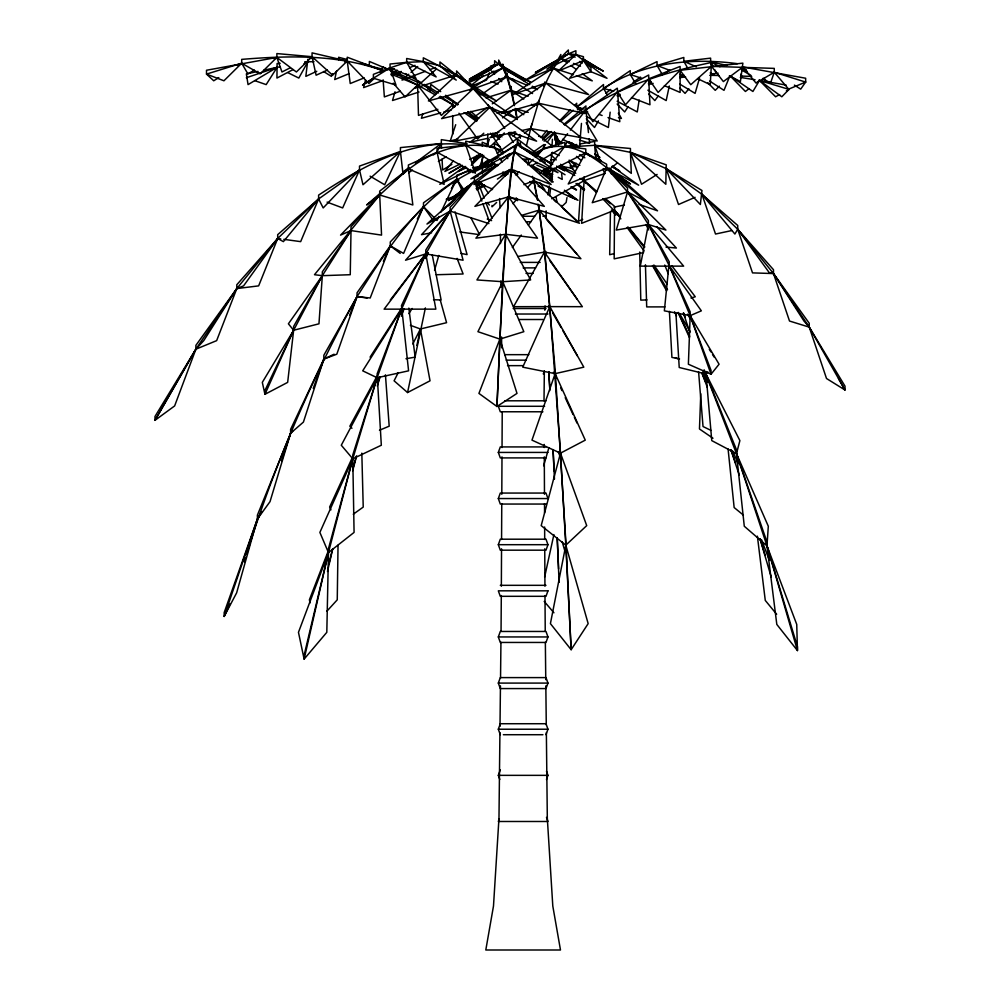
<?xml version="1.0" encoding="UTF-8"?>
<svg xmlns="http://www.w3.org/2000/svg" width="1000" height="1000" viewBox="0 0 1000 1000"><rect width="100%" height="100%" fill="white"/><g stroke="black" fill="none" stroke-linecap="round" stroke-linejoin="round"><path stroke-width="1.5" d="M452.65 134.275L452.725 115.575M452.762 107.788L452.788 100.825L457.638 104.763M501.3 595.55L501.05 631.375M501.35 586.2L501.538 548.812M501.575 539.462L501.763 503.625M501.8 494.275L501.987 456.887M502.038 447.537L502.225 411.7M499.925 732.562L498.975 818.188L493.488 906.062L485.8 950L560.487 950L552.8 906.062L547.312 818.188L546.362 732.562M500 726.338L500.45 685.863M500.538 678.075L500.938 642.275M544.012 400.8L544.338 371.213M545.037 308.95L545.062 305.837M545.625 256.012L545.675 251.35M546.038 218.65L546.125 210.863M338.038 545.225L337.25 599.825L326.763 611.337M280.175 63.325L277.1 63.5L276.938 78.062L293.075 69.575M610.413 212.075L609.675 254.725L614.163 253.612M579.775 144L594.675 141.45L594.675 145.3L630.438 148.488L630.438 152.338L666.2 164.838L665.825 184.262L630.438 152.338L594.675 145.3L566.688 147.075M487.475 144.65L487.812 133.95M700.775 393.762L699.463 428.988L712.987 438.237M550.825 166.525L551.625 152.9M551.975 146.838L552.425 139.275M580.85 187.237L578.55 221.175L582.712 219.4M564.575 125.013C606.925 91.013 658.925 73.288 711.488 62.488L710.25 84.7L697.913 78.8M581.475 123.4L579.462 147.188L562.55 139.325M610.163 112.175L608.375 127.487L586.362 116.525M549.675 195.738L550.612 188.1M551.362 181.988L553.062 168.225M548.038 194.988L549.237 185.963M550.05 179.95L550.45 176.938M307.863 59.237L305.837 76.375L316.762 71.287M695.075 197.325L678.525 204.5L666.2 168.675L701.963 190.487L700.362 204.5L666.2 168.675L630.438 152.338L631.3 173.337L594.675 145.3L595.788 159.288M639.175 99.963L637.275 111.95L617.15 101.237M566.975 197.587L566.163 202.438L561.587 206.812L561.587 205.438M563.837 124.4L585.925 105.95L585.925 109.787L592.863 121.713L617.312 92.025L648.7 75.013L648.7 78.85L658.125 92.438L680.1 70.287L742.875 63.137L740.4 81.575L729.375 75.763M398.25 372.625L394.087 380.8L407.562 392.55L425.4 307.913M336.512 71.05L334.725 79.562L349.162 73.612M669.3 86.013L666.188 100.575L647.862 90.188M416.875 345.412L420.412 328.975L446.575 322.688L440.325 300.25M544.625 577.087L553.9 534.562M327.475 571.475L332.738 548.962M328.8 564.237L332.463 549.125M526.375 146.025L531.812 124.15M365.525 80.162L363.612 87.6L382.6 80.7M536.712 105.15L537.463 102.225M352.675 470.825L356.65 455.788M352.775 469L356.075 457.1M434.538 270.338L438.812 255.425M395.037 91.788L392.5 100.512L419.075 92.025M543.625 465.788L548.875 447.8M699.587 77.95L695.088 93.375L679.788 84.125M524.475 133.125L530.675 128.537L539.1 100.325M244.387 561.838L245.738 557.4M246.637 554.45L249.775 544.113M250.675 541.163C278.1 456.525 313.788 374.4 357.05 296.625C389.15 246.425 424.062 190.675 481.625 167.288M377.287 386.025L380 377.163M543.538 86.2L544.862 81.962M422.75 113.987L421.388 118.287L440.763 112.863M429.975 91.1L430.875 84.4L440.725 91.638M377.463 384.288L379.825 376.987M281.488 460.875L290.613 433.225L290.613 429.375L323.837 359.087L323.837 355.25L357.05 296.625L357.05 292.775L390.275 245.812L390.275 241.962L423.488 206.663L423.488 202.812L456.712 179.163L456.712 175.312L471.15 170.1M455.712 124.7L450.275 140.912L457.8 139.088M483.75 155.338L479.175 168.412L491.3 165.863M486.8 146.625L489.338 139.362M545.988 457.912L500.3 457.912L498.325 452.425L500.3 446.925L545.988 446.925M498.325 498.55L500.3 493.062L545.988 493.062L547.962 498.55L498.325 498.55L500.3 504.05L545.988 504.05M498.325 544.688L500.3 539.2L545.988 539.2L547.962 544.688L545.988 550.175L500.3 550.175L498.325 544.688L547.962 544.688M498.325 636.95L500.3 631.462L545.988 631.462L547.962 636.95L545.988 642.45L500.3 642.45L498.325 636.95L547.962 636.95M498.325 683.088L500.3 677.6L545.988 677.6L547.962 683.088L545.988 688.575L500.3 688.575L498.325 683.088L547.962 683.088M500.3 734.712L498.325 729.225L500.3 723.725L545.988 723.725L547.962 729.225L545.988 734.712M499.8 779.475L498.325 775.35L500.3 769.862M499.312 818.737L498.325 821.488L547.962 821.488L546.487 817.362M546.487 779.475L547.962 775.35L546.487 771.237M313.25 388.4L323.837 359.087L334.113 354.212M401.337 316.212L403.963 308.988M515.588 131.912L489.925 137.662L538.212 103.15C544.538 83.575 553.138 64.312 568.362 50L568.362 53.85L546.85 69.138L575.887 54.575L583.425 56.688L583.425 60.538L590.962 71.712L607.025 78.3L575.887 54.575L568.362 53.85L535.475 72.4L568.362 53.85L575.887 50.738L575.887 54.575L558.237 71.112L583.425 60.538L603.337 71.112L582.425 58.513M543.288 373.963L544.375 371.075M401.438 314.9L403.688 309.075M328.312 550.862L309.387 599.825L310.113 602.85M349.6 315.338L357.05 296.625L370.2 297.987L390.275 245.812L403.587 253.412L423.488 206.663L436.975 220.5L438.95 216.363M489.387 72.85L486.475 80.075L473 85.425M550.962 69.987L552.125 67.1M611.287 173.825L612.438 170.975L609.087 167.938M786.087 85.05L759.5 80.475L752.9 91.475L729.95 75.725L724 90.337L709.587 81.05M467.088 145.1C412.7 137.338 362.425 166.45 318.612 195.1L318.612 198.95L300.663 241.637L283.825 239.338M467.088 143.675L441.325 139.637L441.325 143.475L400.425 147.6L400.425 151.438L359.513 166.088L359.513 169.925L342.663 207.938L327.1 202.125M383.4 261.325L390.275 245.812L400.213 253.412M425.737 258.412L428.237 252.825M229.9 603.95L224.175 616.45L224.175 612.612L257.4 519.012L261.95 511.562M352.337 457.55L329.613 507.088L330.962 509.837M332.725 73.6L331.413 76.375L323.562 71.525M409.012 167.5L402.8 172.125L400.425 151.438L384.675 184.762L370.112 176.175M440.925 212.237L456.712 179.163L464.387 190.463M425.3 258.488L428.025 252.862M448.537 205.812L458.938 194.713L462.312 187.887M417.325 219.037L423.488 206.663L433.25 220.5M412.788 343.988L420.412 328.975L410.387 325.312M436.45 153.025L441.325 143.475L441.55 148.162M377.15 375.962L349.85 426.188L351.95 428.288M476.163 188.6L479.787 181.95M565.062 145.825L567.3 141.738M557.05 61.275L560.825 54.488L560.825 58.338L567.112 62.838M314.012 61.662L307.863 61.8L298.8 78.062L287.95 72.7M472.45 163.35L476.962 155.363M451.413 188.5L456.712 179.163L463.1 192.55M598.425 120.875L594.5 127.487L586.325 118.812M731.8 230.55L715.525 234.037L701.963 194.325L737.725 225.45L737.725 229.288L734.887 234.037L701.963 194.325L666.2 168.675M408.913 313.625L412.163 308.45M280.038 66.812L277.1 67.35L266.175 84.612L254.85 80.688M370.075 357.15L401.8 307.95M628.013 106.85L624.688 111.95L617.15 104.038M512.35 247.5L521.287 235.037M528.425 225.062L539.15 210.113L539.15 206.262M496.625 202.438L492.038 206.812L492.038 205.438M536.575 156.988L545.55 144.575M547.35 142.1L554.538 132.162L560.225 143.25L567.562 133.688M658.425 95.725L654.862 100.575L648.612 94.062M479.988 167L481.8 164.537M390.312 299.962L426.037 253.375M570.325 130.1L585.925 109.787L617.312 88.175L619.8 121.713L608.013 117.562M453.425 160.662L444.875 171.475L460.025 164.112M359.513 169.925L323.188 207.938L318.612 198.95L283.375 241.637L277.7 238.5L277.7 234.65L318.612 198.95L359.513 169.925L362.987 184.762L400.425 151.438M541 137.625L546.95 130.45M707.825 371.838L706.012 374.012L711.762 440.613L736.488 453.663L768.312 526.25L766.975 545.85L776.812 624.425L797.45 650.575L797.45 646.725L766.975 545.85L736.488 453.663L704.112 369.812M688.888 88.812L685.05 93.375L679.987 88.138M664.4 85.638L680.1 92.438L680.1 66.45L648.7 78.85L625.487 104.763L617.312 92.025M512.888 203.663L517.062 199.05M527.537 187.537L533.812 180.613L533.812 178.05M410.55 254.613L450.675 210.888M437.113 218.025L421.512 234.675L431.637 232.775M292.7 431L290.613 433.225L257.4 515.163L257.4 519.012L236.637 592.85L224.175 616.45L257.4 519.012L270.025 501.637L290.613 433.225L303.412 422.1L323.837 359.087L336.8 354.212L357.05 296.625L367.163 297.987M542.712 138.363L548.888 131.8M559.562 120.825L570.275 109.862M574.562 105.463L576.7 103.275L576.7 107.112L578.275 109.725M779.638 94.562L775.6 96.775L759.5 80.475L789.05 89.4L781.812 96.775L759.5 80.475L757.15 82.312M527.737 164.9L533.162 159.388M535.337 157.175L544.025 148.363L564.9 142.4L564.9 146.25L544.175 173.975L585.775 152.8L606.65 164.188L606.65 168.025L592.25 202.7L627.525 191.925L648.2 202.7C616.475 180.712 580.638 128.763 536.188 152.4M719.438 86.163L715.238 90.337L707.825 82.737M403.162 174.013C428.988 150.7 467.962 137.463 501.625 150.3M542.625 140.013L551.287 131.512M471.275 165.287L482.287 154.512M489.988 146.975L504.3 132.963M571.875 167.488L576.225 163.263M387.837 69.513L382.425 66.675L382.425 70.525L347.238 57.225L347.238 61.075L332.638 75.213L312.062 56.712L276.875 53.575L276.875 57.425L281.975 71.988L290.188 67.825M318.612 198.95L277.7 238.5L236.8 284.738L236.8 288.575L216.65 340.637L195.888 349.188L154.987 416.488L154.987 420.325L174.638 405.925L195.888 349.188L236.8 288.575L277.7 238.5L280.763 238.912M374.288 77.7L362.475 85.087L373.4 78.213L373.4 74.362L390.037 67.862L416.075 78.587L406.675 62.337L406.675 58.5L423.312 61.662L456.25 80.1L439.95 65.812L439.95 61.975L473.225 88.637L516.512 118.637L489.862 107.312L454.787 141.163L498.9 132.325M374.087 78.525L368.875 83.525L347.238 61.075L312.062 52.862L312.062 56.712L316.112 75.213L327.425 70.075M380.337 72.525L382.425 70.525C337.188 54.288 288.863 55.55 241.7 59.375L241.7 63.212L247.85 73.85L254.45 70.113M436.45 93.775L417.6 81.213L417.6 85.062L405.1 96.912L393.263 83.15M436.587 68.863L415.225 88.112L456.587 74.812L476.337 88.112L439.95 65.812L423.312 61.662L406.675 62.337L390.037 67.862L373.4 78.213L395.988 85.087L390.037 67.862L390.037 64.013L406.675 62.337L436.163 76.925L423.312 61.662L423.312 57.812L456.587 74.812L496.425 100.962L473.225 88.637L441.6 118.637L489.862 107.312L536.6 141.163L510.8 132.287M455.3 106.438L452.788 104.675L441.337 115.388L417.6 85.062L390.538 70.925M483.8 133.2L477.562 138.95L458.975 113.238M477 184.438L479.312 182.338M433.088 219.05L430.775 221.125L433.338 219.6M442.325 210.712L455.012 199.262M459.625 195.1L461.938 193.025M762.638 78.463L770.55 83.05L774.262 72.237L774.262 68.388L711.488 66.338L690.75 84.7L680.1 70.287M560.4 121.475L573.212 110.2M452.975 185.238L458.85 180.1M468.25 171.863L470.6 169.812M408.75 74.275L402.038 80.1L425.375 71.312M411 72.337L417.713 66.513M380.55 192.938L366.637 204.975L379.7 194.988L408.387 168.85L408.387 165.012L437.075 152.213L475.45 173.162L465.763 145.037L465.763 141.2L494.45 147.35L503.175 153.737M394.475 180.9L408.387 168.85L444.15 184.338L437.075 152.213L437.075 148.363L465.763 145.037L497.775 165.7M544.075 141.163L554.538 132.162L556.125 144.088M515.462 174.838L519.012 171.775M584.163 109L576.7 107.112L603.488 84.537L603.488 88.387L607.388 94.913M391.225 74.975L397.163 70.113M577.438 109.688L579.8 107.75M608.062 170.475L617.487 162.838M471.35 85.125L483.35 75.65M748.938 88.725L745.413 91.475L729.95 75.725M462.125 190.912L451.012 199.488L464.837 189.312M512.975 136.15L516.638 133.338M501.012 176.15L509.625 169.537M605.85 93.188L610.725 89.45M477.638 136.55L470.163 142.162L487.95 138.275M502.537 117.85L513.75 109.438M794.4 85.113L800.7 89.138L805.65 82.088L805.65 78.238L742.875 66.975L723.375 81.575L711.488 66.338M387.65 69.65L390.037 67.862L387.413 69.5M415.225 162.875L441.325 143.475M488.475 159.7L478.537 167.037L493.925 164.312M497.163 153.287L520.75 135.875M468.55 185.85L448.375 200.6L497.587 164.575M493.762 167.4L496.287 165.562M474.95 116.487L487.35 107.45M492.312 103.825L510.925 90.262L510.925 86.412L514.45 105.55M408.738 172.738L412.425 170.05M433.375 154.887L437.075 152.213M353.263 514.225L363.225 507.088L361.825 453.15M464.7 166.5L439.8 184.3L470.387 169.462M473.413 160.275L480.887 154.925M540.037 173.25L546.213 168.875M481.312 94.7L506.85 76.75L506.85 72.9L514.312 105.463M632.975 82.425L640.575 77.075M532.962 152.262L544.025 144.512L544.025 148.363L533.663 155.188M576.7 107.112L630.262 70.662L630.262 74.5L635.675 83.663M465.712 166.462L458.088 171.575L466.55 167.662M472.062 162.2L480.95 156.225M476.65 189.85L484.4 184.737M497.4 179.075L510.35 170.538M524.6 161.163L528.475 158.6M494.25 163.65L470.85 178.875L478.113 176.137M500.737 159.425L509.837 153.512M477 188.85L483.413 184.725M664.812 73.338L669.887 70.125M657.113 174.425L641.525 184.262L630.438 152.338M218.812 77.588L213.725 80.787L206.513 74.1L206.513 70.25L276.875 57.425L296.4 71.988L312.062 56.712L309.325 58.1L314.012 58.587M237.887 65.612L241.7 63.212L260.175 73.85L276.875 57.425L274.237 58.913M451.85 164.412L442.6 170L442.075 159.088M438.363 161.45L446.2 156.762M263.925 70.163L277.1 67.35L248.05 84.612L246.35 73.913L258.062 71.413M462.163 165.463L448.95 173.238L462.425 165.438M474.05 158.475L480.65 154.588M476.562 186.562L481.887 183.425M530.675 166.412L537.25 162.525M539.888 160.975L564.9 146.25L585.775 148.95L585.775 152.8L568.212 184L606.65 168.025L630.475 184L606.213 167.062M473.2 170.012L517.325 144.312L552.6 163.975M474.55 158.412L481.287 154.512M476.463 186.062L480.462 183.75M551.8 198.812L584.1 180.65L584.1 176.812M497.45 164.462L474.475 177.188L474.475 181.025L481.875 201.1M786.363 90.875L789.05 89.4M584.913 113.012L587.6 111.55M617.15 95.525L619.837 94.087M303.825 63.925L307.863 61.8L304.788 61.962M390.487 70.812L394.538 68.7M407.562 392.55L430.037 380.8L420.412 328.975M477.075 188.988L483.875 185.525M478.013 189.163L484.837 185.712M505.288 175.362L508.025 173.975M512.112 171.912L514.837 170.525M473.25 170.1L489.825 161.863M492.6 160.487L498.125 157.738M469.663 159.412L480.688 154.05M391.6 75.7L401.25 71.425M409.525 67.763L415.037 65.325M379.475 430.238L389.188 426.188L385.438 374.837M523.938 184.675L533.812 180.613L578.013 200.3L564.4 190.212M364.225 77.875L350.238 83.525L347.238 61.075M617.4 96.125L620.212 94.987M648.363 83.713L651.175 82.613M490.55 66.112L498.7 63.9L530.775 82.3L502.775 67.962L494.625 60.725L494.625 64.562L490.55 69.95L469.125 80.725L494.625 64.562L469.3 79.15L498.7 63.9L502.5 66.312M429.75 69.662L435.575 67.463M397.2 75.4L400.125 74.338L418.3 82.55M472.5 89.15L469.637 90.188L502.775 67.962L502.775 64.112L510.925 90.262L523.8 99.038M475.363 88.112L506.85 76.75L527.65 85.512M474.038 169.062L479.812 166.975M400.262 91.25L384.363 96.912L383.113 79.837M446.213 199.25L458.938 194.713M246.35 77.75L277.1 67.35M583.575 180.775L605.225 173.425M427.925 89.188L430.875 88.25L438.562 92.938M437.875 109.338L418.488 115.388L417.6 85.062L390.863 74.013M485.962 97.863L510.925 90.262L528.112 96.275M555.887 141.662L558.862 140.775M521.525 215.375L539.15 210.113L579.462 223.25L533.812 180.613L532.475 176.375M443.75 112.025L451.2 109.938M573.5 74.7L553.288 68.05L512.7 94.588L545.75 82.987L584.913 113.513L538.212 103.15L501.312 113.513L545.75 82.987L588.6 94.588L553.288 68.05L524.087 80.875L560.825 58.338L569.263 61.712M690.95 298L695.275 296.788L671.988 265.975M504.75 128.338L489.862 107.312L473.225 88.637L428.413 100.962L456.587 74.812L456.587 70.963L468.025 83.112M648.713 84.537L653.138 83.375M496.987 113.138L505.988 110.825M679.725 76.487L684.163 75.375M521.625 130.562L530.675 128.537L581.225 137.662L538.212 103.15M499.8 135.675L502.762 135.025M510.175 133.4L514.625 132.438M643.587 252.587L614.175 258.85L614.575 206.363L605.2 198.45M614.087 207.138L624.425 204.988M473.35 168.375L477.875 167.537M304.925 62.325L307.863 61.8M405.975 358.725L415.163 357.15L408.825 308.087M564.862 146.55L576.788 144.512M472.562 167.738L480.225 166.438M517.7 256.512L544.475 252.113L580.913 258.712L539.15 210.113L538.075 204.213M555.887 143.45L561.838 142.7M679.725 77.65L685.638 76.925M710.75 74L718.138 73.188M647 299.9L640.788 300.125L639.712 252.025M436.238 274.738L463.113 273.975L457.075 258.387M664.912 306.887L646.7 306.913L645.438 264.762M523.138 159.15L530.288 159.15M523.138 216.262L534.562 216.262M542.925 216.262L545.988 216.262M526.25 221.762L530.9 221.762M520.288 262.4L540.138 262.4M523.138 267.887L535.55 267.887M526 273.387L533.138 273.387M513.15 308.525L545.988 308.525M515.388 314.025L547.962 314.025M518.862 319.513L542.925 319.513M504.75 354.663L528.85 354.663M506.188 360.15L526.25 360.15M507.537 365.65L523.138 365.65M504.75 400.8L545.988 400.8M544.637 406.287L498.325 406.287L500.3 411.775L542.925 411.775M498.325 452.425L547.962 452.425M500.3 585.325L545.988 585.325M498.325 729.225L547.962 729.225M503.363 734.712L542.925 734.712M498.325 775.35L547.962 775.35M709.737 75.325L719.075 75.512M550.575 159.725L553.625 159.787M737.387 63.675C691.363 57.562 643.15 62.362 603.488 88.387L613.675 91.35M740.837 76.062L751.725 76.4M433.512 299.713L441.125 299.962L432.225 254.775M666 247.062L676.4 248.038L656.625 226.562M344.762 61.95L347.837 62.362M364.75 64.662L382.55 69.175M459.825 231.95L479.65 234.675L471.087 218.137M569.987 165.95L577.537 167.037L569.125 160.125M740.3 77.387L755.075 79.763M559.338 165.912L572.913 168.45L568.95 161.938M461.037 253.388L467.1 254.613L455.087 211.863M679.538 358.95L671.912 357.4L669.4 311.363M662.362 74.662L657.05 65.475L683.825 57.462L683.825 61.3L710.612 58.137L710.612 61.988L726.975 65.375M578.888 137.012L597.175 141L586.15 122.75M572.25 142.925L567.788 141.95L572.525 145.75M741.85 68.612L746.312 69.7M538.625 136.263L543.125 137.363M555.163 140.312L561.175 141.8M618.462 117.65L621.438 118.413L618.312 113.188M347.4 59.562L338.612 57.275L338.612 59.837M360.588 63L369.363 65.3L369.363 61.45L400.125 74.338L400.125 71.775M528.237 112.375L515 108.5L523.775 114.7M391.337 71.75L394.263 72.613M397.2 73.475L400.125 74.338M838.487 378.512L845.013 390.012L809.25 327.137L809.25 323.288L773.487 273.562L752.525 272.887L737.725 229.288L773.487 273.562L809.25 327.137L826.513 378.512L845.013 390.012L845.013 386.175L809.25 327.137L789.513 321.037L773.487 273.562L773.487 269.713L737.725 229.288L701.963 194.325M579.4 140.013L589.65 143.25L589.138 138.688M488.913 223.575L450.138 211.088L426.962 224.037L474.475 181.025L492.562 189.237M576.4 75.65L592.288 80.875L582.212 73.662M642.025 78.438L630.262 74.5L657.05 61.638L657.05 65.475L669.912 70.412M647.913 80.4L650.85 81.388M490.838 81.562L498.125 84.05M487.262 219.1L491.613 220.625M599.175 114.45L602.125 115.487M639.025 204.338L657.537 210.825L612.438 170.975L616.013 176.075M675.088 357.638L679.3 359.237M679.925 74.262L684.225 75.9M741.612 69.162L747.25 71.35M631.5 97.562L649.95 104.763L648.7 78.85M574.763 144.675L567.788 141.95L574.462 145.688M573.475 63.4L580.5 66.213M487.875 144.537L482.238 142.2L482.238 146.05M531.812 87.263L537.362 89.6M559.163 166.038L575.788 173.212M536.85 165.1L550.562 171.062M696.312 66.8L683.825 61.3L687.537 67.888M710.175 72.912L714.338 74.737M493.413 71.225L496.262 72.487M504.837 76.287L514.825 80.725L512.45 78.825M546.888 186.238L549.688 187.488M567.875 195.625L576.263 199.387L564.975 191.075M423.888 85.087L430.875 88.25L424.188 84.388M509.25 196.812L517.6 200.6L516.213 197.862M554.1 135.387L556.912 136.7M552.288 152.287L559.188 155.575M570.225 160.812L579.875 165.4M711.012 430.412L703.025 426.538L698.587 371.8M568.362 53.85L575.163 57.175M586.05 62.488L599.65 69.138L582.487 58.625M711.087 64.938L710.612 61.988L719.987 66.725M504.012 69.425L522.8 79.15L505.037 67.912M543.362 169.625L552.8 174.525M558.188 177.312L562.238 179.412L561.6 173.35M536.05 156.625L520.237 146.738L517.325 140.463L517.325 144.312L520.237 146.738L552.663 164.225M556.712 166.412L564.812 170.787L556.675 166.25M571.938 187.488L575.988 189.675L572.025 187.387M499.925 146.488L494.45 143.512L494.45 147.35L498.55 155.4M531.15 165.087L552.525 176.737M571.225 186.938L576.575 189.85L571.225 186.775M417.6 85.062L435.188 94.862M439.25 97.125L452.788 104.675L454.55 107.125M558.925 166.6L574.825 175.475M580.125 178.438L584.1 180.65L597 191.525M595.788 157.637L601.125 160.637M611.788 166.612L619.788 171.1L612.375 165.987M512.35 171.412L517.775 174.5M529.963 181.438L532.663 182.975M538.088 186.05L544.862 189.913L539.65 182.525M543.175 170.662L551.188 175.263M405.475 73.575L408.15 75.125M410.825 76.662L421.512 82.837M579.525 154.713L584.837 157.8M603.45 168.575L606.112 170.125M741.425 69.875L750.863 75.362M758.938 80.075L761.637 81.638M444.975 96.85L457.788 104.675M529.763 84.625L502.775 67.962L498.7 60.062L498.7 63.9L469.475 82.3L502.775 67.962L506.85 76.75L532.575 93.55M532.325 86.213L537.475 89.388M540.013 159.1L545.275 162.4M554.513 168.162L565.05 174.75M776.787 73.838L774.262 72.237L756.012 83.05L742.875 66.975M440.213 96.3L452.788 104.675M579.65 61.438L582.163 63.125M531.525 104.312L534.1 106.062M543.575 173.113L552.513 179.225M595.062 154.088L600.013 157.487M589.6 155.475L585.775 152.8L589.45 155.688M464.087 112.613L476.65 121.425M595.087 154.225L598.825 156.875M612.525 166.612L638.663 185.188L612.438 170.975L615.35 174.638M570.887 65.55L575.925 69.15M595.075 154.338L597.55 156.175M445.637 95.25L457.938 104.3M549.913 179.988L552.425 181.838M530.95 165.463L553.25 181.962M508.95 132.65L538.325 154.725M543.225 158.4L551.788 164.838M467.788 111.737L477.625 119.3M467.337 112.638L477.05 120.512M743.388 515.087L734.15 507.55L728.075 448.925M530.675 128.537L552.312 146.312M605.837 199.8L610.487 203.663M577.475 183.475L584.637 189.425M526.337 161.838L528.475 163.625L528.475 159.787M575.975 183.463L584.275 190.475M492.65 133.338L499.688 139.3M576.487 156.387L581.125 160.438M470.75 111.312L478.725 118.438M570.625 167.338L575.188 171.438M554.025 200.1L556.275 202.175M563.025 208.412L576.55 220.863M550.675 154.675L556.237 159.938M561.788 165.2L567.337 170.45M495.662 132.875L500.05 137.088M596.075 192.262L584.1 180.65L581.638 223.325L614.575 210.2L620.375 216.762M602.6 198.6L619.462 216.137M466.5 167.887L468.688 170M588.413 185.037L584.1 180.65L585.8 183.113M613.225 210.2L619.7 216.762M611.35 210.212L615.638 214.6M491.575 71.025L494.625 74.225M498.7 78.487L501.763 81.688M499.812 134.613L501.938 136.838M471.15 86.438L473.225 88.637M554.8 136.988L561.15 143.787M546.987 220.025L576.825 254.1M809.25 327.137L803.95 321.037L773.487 273.562L769.425 272.887L737.725 229.288M544.212 601.4L553.925 612.788M613.387 210.925L615.312 213.2M629.225 228L644.837 246.988M776.65 614.263L765.275 600.425L757.387 536.163M613.387 211.05L615.325 213.412L612.438 209.913M620.288 217.375L614.575 210.2L620.85 218.863M627.913 226.925L644.1 247.237M473.225 84.8L480.625 94.8M488.025 104.8L489.862 107.312M612.312 210L615.95 214.988M627.125 227.525L644.163 251.038M487.463 202.438L489.35 205.05M549.6 260.375L577.1 299.113M626.725 191.363L628.513 193.912M653.888 264.988L667.138 284.037M481.375 182.925L488.35 193.212M490.55 133.188L503.462 152.3M506.05 156.113L507.775 158.663M687.487 314.212L690.713 319.413M709.3 349.312L710.913 351.912M712.525 354.513L714.15 357.113M554.675 138.512L558.65 145.025M492.25 107.375L494.625 111.275M653.075 265.637L667.513 289.675M679.438 313.463L690.375 331.912M508.013 133.387L513.312 142.4M548.675 306.012L551 310.05M552.55 312.75L561.087 327.575M562.638 330.275L577.375 355.887M652.487 265.6L666.612 290.9M710.612 61.988L712.763 65.963M714.912 69.938L716.338 72.588M509.275 132.325L510.662 135.013M645.925 224.537L648.713 229.963M704.513 373.175L707.987 379.988M711.462 386.788L712.85 389.513M702.812 372.4L707.788 382.113M499.913 158.075L501.962 162.1M502.987 171.912L505.075 176.012M740.75 74.225L742.087 76.9M678.238 312.5L689.762 336.413M553.438 372.262L556.05 377.9M560.638 387.775L561.938 390.6M565.212 397.65L573.062 414.562M574.375 417.388L577 423.025M674.55 311.8L676.488 316.038M678.075 312.475L689.5 337.65M732.588 450.887L738.225 463.638M764.163 77.912L765.875 82.025M664.725 265.05L668.25 273.725M701.925 372.7L705.413 381.3M478.612 183.8L484.175 198.15M485.838 202.463L491.962 218.25M701.762 372.837L707.362 387.35M761.587 539.875L769.3 560.062M482.938 203.962L489.288 221.163M558.225 451.613L560.363 457.35M683.562 312.875L685.113 317.238M594.675 145.3L600.588 162.125M603.05 169.137L604.538 173.337M731.05 449.85L735.638 463.025M683.375 313.038L689.325 330.775M730.913 449.975L739.3 475.138M760.175 538.862L765.175 555.25M703.075 372.188L704.862 378.125M759.987 538.775L771.287 577.275M562.175 541.763L565.212 552.175M703.025 372.238L704.737 378.25M537.888 200.238L533.812 180.613L537.275 199.788M521.025 147.325L520.237 142.9L520.237 146.738M515.262 110.025L516.9 119.213M556.2 197.587L557.013 202.438M515.675 109.125L517.263 119.55M519.525 134.537L519.975 137.613M520.037 135.125L520.425 138.125M499.513 198.538L500.125 207.75M585.925 109.787L588.462 132.6M560.65 164.25L560.975 167.275M544.637 307.15L544.837 310.225M675.913 313.1L679.225 367.5L706.012 374.012L739.887 440.613L736.488 453.663L744.287 526.25L766.975 545.85L796.737 624.425L797.45 650.575L766.975 545.85L766.975 542.013L736.488 453.663L736.488 449.825L706.012 374.012L706.012 371.45M548.837 371.788L549.738 387.212M548.812 371.887L549.85 390.6M553.075 449.6L554.15 471.05M553.05 449.725L554.462 479.113M557.238 537.9L558.6 568.888M557.2 537.775L559.1 582.35M545.237 631.375L544.987 595.55M545.35 642.275L545.763 679.638M545.837 685.863L546.275 724.788M500.425 234.225L500.525 243.562M500.938 280.925L501.012 287.15M501.562 336.962L501.688 347.863M482.3 156.838L482.325 163M482.35 167.625L482.388 173.8M544.225 444.425L544.25 447.537M544.288 456.887L544.475 494.275M544.525 503.625L544.575 512.975M544.637 527L544.7 539.462M544.75 548.812L544.938 586.2M492.038 188.363L492.038 189.737M351.012 230.588L350.25 274.713L322.325 275.675L314.475 274.713L379.7 194.988L379.7 191.137L408.387 168.85L412.85 204.975L379.7 194.988L340.55 235.113L351.012 230.588L381.55 235.113L379.7 194.988L351.012 226.75L351.012 230.588L322.325 275.675L288.4 323.812L293.637 330.25L287.663 382.375L264.95 394.3L262.312 382.375L293.637 330.25L322.325 275.675L322.325 271.837L351.012 230.588M328.462 552.575L326.812 632.325L304.125 659.112L298.463 632.325L328.462 552.575L352.788 458.787L377.125 377.738L401.463 309.45L425.8 253.9L450.138 211.088L474.475 181.025L450.138 207.25L450.138 211.088L463.088 260.212L425.8 253.9L405.538 260.212L450.138 211.088L425.8 250.05L425.8 253.9L435.838 309.15L384.125 309.15L425.8 253.9L401.463 305.6L408.587 370.825L377.125 377.738L362.713 370.825L401.463 309.45L377.125 373.9L381.325 445.238L352.788 458.787L319.875 532.413L328.462 552.575L304.125 659.112L304.125 655.263L328.462 552.575L328.462 548.725L352.788 458.787L352.788 454.938L377.125 377.738L341.287 445.238L352.788 458.787L354.075 532.413L328.462 552.575M690.163 315.65L688.388 364.225L711.038 374.237L719.075 364.225L690.163 315.65L669.275 265.738L648.4 224.5L627.525 191.925L606.65 168.025L627.525 188.075L627.525 191.925L616.275 230.075L648.4 224.5L665.913 230.075L627.525 191.925L648.4 220.65L648.4 224.5L640.312 266.125L683.637 266.125L648.4 224.5L669.275 261.887L664.35 310.837L690.163 315.65L701.35 310.837L669.275 265.738L690.163 311.8L690.163 315.65L711.038 374.237L711.038 370.387L690.163 315.65M499.862 339.113L496.95 406.488L478.925 393.4L499.862 339.113L505.675 234.288L508.587 196.838L514.412 148L517.325 144.312L557.987 172.675L514.412 151.85L472.875 172.675L517.325 144.312C510.387 160.863 510.513 179.275 508.587 196.838L502.762 277.875L496.95 406.488L517 393.4L499.862 339.113L477.925 331.688L502.762 281.712L530.662 279.938L505.675 234.288L475.9 238.162L508.587 196.838L544.325 206.363L511.5 169.363L473.888 184.537L514.412 151.85L551.15 184.537L511.5 169.363L474.888 206.363L508.587 196.838L537.5 238.162L505.675 234.288L476.912 279.938L502.762 281.712L523.837 331.688L499.862 339.113M322.325 275.675L318.962 323.812L293.637 330.25L264.95 390.45L264.95 394.3L293.637 330.25L293.637 326.4L322.325 275.675M565.812 545.175L550.413 623.625L571.15 649.712L588.162 623.625L565.812 545.175L560.487 453.15L549.812 306.625L544.475 252.113L539.15 210.113L544.475 248.263L555.15 369.787L565.812 541.337L571.15 649.712L565.812 545.175L541.188 525.625L560.487 453.15L585.262 440.138L555.15 373.638L522.75 367.163L549.812 306.625L582.362 306.688L544.475 252.113L513.538 306.688L549.812 306.625L583.812 367.163L555.15 373.638L531.975 440.138L560.487 453.15L586.712 525.625L565.812 545.175M547.962 590.825L545.988 596.312L500.3 596.312L498.325 590.825L547.962 590.825M277.7 238.5L258.65 285.875L236.8 288.575L195.888 345.35L195.888 349.188L154.987 420.325L195.888 349.188L203.762 340.637L236.8 288.575L243.575 285.875L277.7 238.5M583.425 60.538L569.625 78.3L590.962 71.712L590.962 67.875L583.425 60.538M241.7 63.212L223.938 80.787L206.513 74.1L241.7 63.212M805.65 82.088L788.637 89.138L774.262 72.237L805.65 82.088"/></g></svg>
